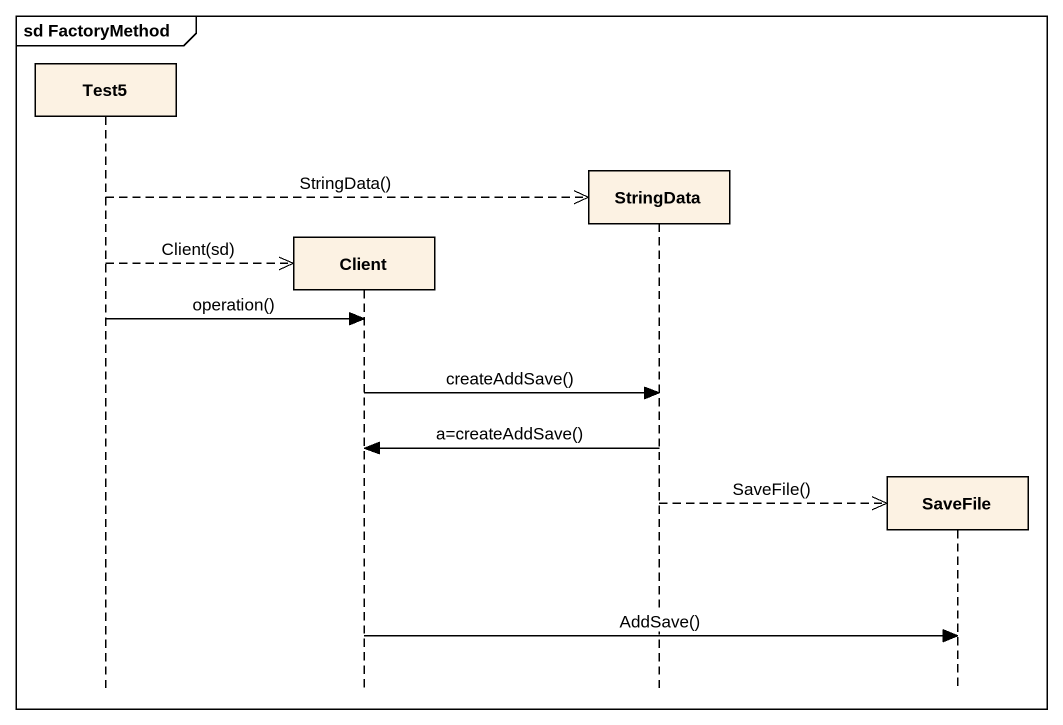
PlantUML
@startuml
mainframe sd FactoryMethod
hide footbox
participant Test5
participant Client
participant StringData
participant SaveFile

Test5 -->> StringData ** : StringData()
Test5 -->> Client ** : Client(sd)
Test5 -> Client : operation()
Client -> StringData : createAddSave()
StringData -> Client : a=createAddSave()
StringData -->> SaveFile ** : SaveFile()
Client -> SaveFile : AddSave()
@enduml
